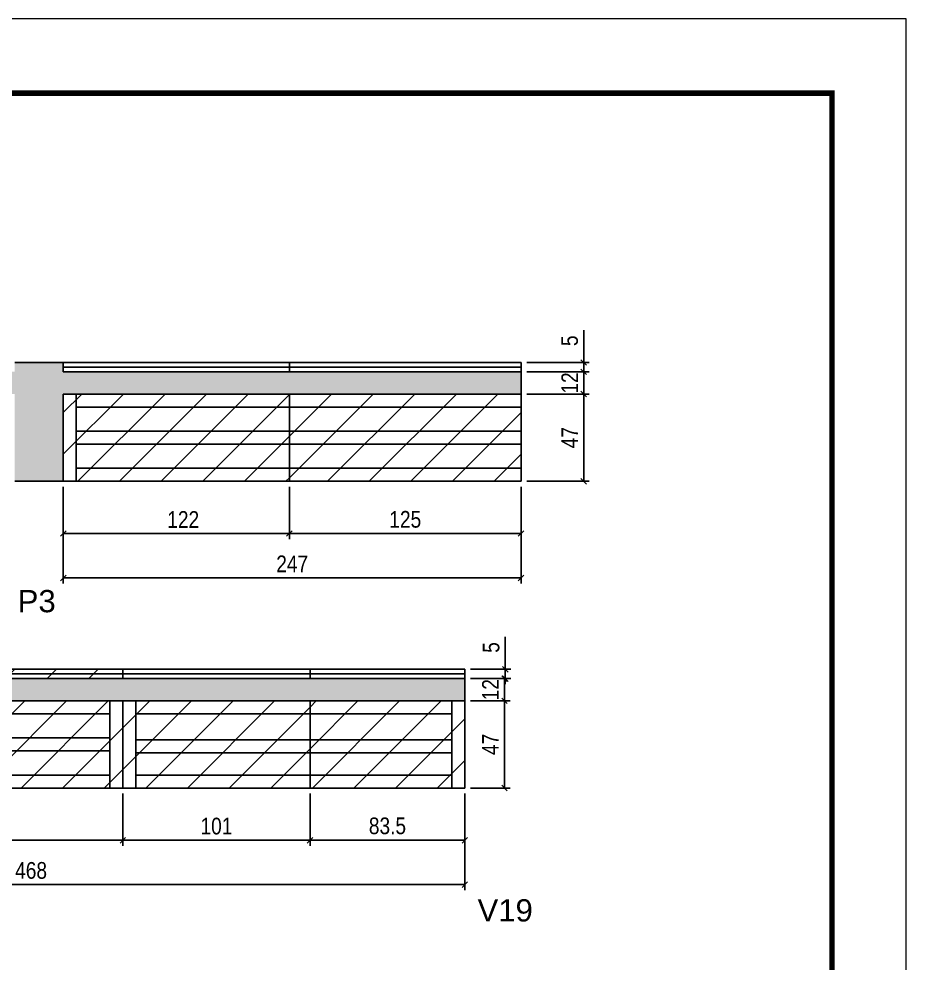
# Model space of a CAD drawing. Extents: x -10448 to -1189, y -11772 to 17235.
# Drawn here: x -7843 to -7365, y 15187 to 15696 of the extents above; entities that cross this region are included whole.
import ezdxf

# ---------------------------------------------------------------- set-up
doc = ezdxf.new("R2010")
doc.units = 0
doc.linetypes.add('DASHED', pattern=[0.75, 0.5, -0.25])
for name, color, linetype in [('5', 5, 'Continuous'), ('COTA', 241, 'Continuous'), ('Painéis', 200, 'Continuous'), ('Reaproveitamento', 251, 'Continuous'), ('SARR_2.2x7', 40, 'Continuous'), ('SARR_EDITAR', 141, 'Continuous')]:
    doc.layers.add(name, color=color, linetype=linetype)
doc.layers.add('Folhas', color=255, linetype='Continuous', lineweight=9)
doc.layers.add('SARRAFO DE PRESSAO', color=251, linetype='DASHED', lineweight=9)
doc.styles.add('COTA TECNICA-50', font='techl___.ttf', dxfattribs={"height": 9})
doc.styles.get("Standard").update_dxf_attribs({"font": 'arial.ttf'})
doc.dimstyles.new('COTA PAINEL-50', dxfattribs={"dimtxt": 9, "dimasz": 3, "dimexe": 3, "dimexo": 3, "dimgap": 3, "dimtad": 1, "dimdec": 1, "dimzin": 12, "dimdsep": 46, "dimtxsty": 'COTA TECNICA-50', "dimblk1": 'OBLIQUE', "dimblk2": 'OBLIQUE', "dimsah": 1, "dimcen": 0.9, "dimclrd": 4, "dimclre": 4, "dimclrt": 240, "dimadec": 1, "dimazin": 3, "dimtfac": 1, "dimtdec": 1, "dimtmove": 0, "dimatfit": 3, "dimfxl": 1, "dimtolj": 1, "dimtzin": 12, "dimarcsym": 0})
pattern_1 = [(45, (-139455.783, -9287.877), (-11.2253202, 11.2253202), [])]
pattern_2 = [(50, (-139455.7827, -9287.8767), (5.46554007, -0.47817257), [0.5715, -6.2865]), (355, (-139455.7827, -9287.8767), (-1.05730264, 5.73170536), [0.4572, -5.02921753]), (100.4514447, (-139455.327, -9287.9165), (4.40823741, 5.25353256), [0.48570026, -5.34270734]), (46.1842, (-139455.783, -9286.3527), (8.13237123, -1.26126984), [0.85725, -9.42975]), (96.6355576, (-139455.105, -9286.458), (7.122124, 7.42278374), [0.7285507, -8.01406824]), (351.184151, (-139455.783, -9286.353), (7.122124, 7.42278374), [0.685799, -7.54379196]), (21, (-139455.0207, -9286.7337), (4.54843174, -3.06795595), [0.5715, -6.2865]), (326, (-139455.0207, -9286.7337), (1.85406085, 5.52563898), [0.4572, -5.0292]), (71.451445, (-139454.6417, -9286.9893), (6.40249258, 2.45768307), [0.48570026, -5.34269813]), (37.5, (-139455.7827, -9287.8767), (0.092658098, 2.536651166), [0, -4.96824, 0, -5.1054, 0, -5.04825]), (7.5, (-139455.7827, -9287.8767), (2.004589875, 3.005417245), [0, -2.91084, 0, -4.85394, 0, -1.92405]), (327.5, (-139457.482, -9287.8767), (4.067717855, -0.17186232), [0, -1.905, 0, -5.9436, 0, -7.8867]), (317.5, (-139458.244, -9287.8767), (4.44387544, 0.76279473), [0, -2.4765, 0, -3.94716, 0, -5.6007])]

# ---------------------------------------------------------------- blocks, each defined once
blk = doc.blocks.new('9999999999')
at = {"layer": 'Folhas'}
blk.add_lwpolyline([(98138.98, 34190.21), (99623.98, 34190.21), (99623.98, 35240.21), (98138.98, 35240.21)], close=True, dxfattribs=at)
at = {"layer": 'Folhas', "color": 30, "const_width": 3}
blk.add_lwpolyline([(98213.98, 34230.21), (99583.98, 34230.21), (99583.98, 35200.21), (98213.98, 35200.21)], close=True, dxfattribs=at)
blk = doc.blocks.new('_Oblique')
at = {"color": 0, "linetype": 'ByBlock', "lineweight": -2}
blk.add_line((-0.5, -0.5), (0.5, 0.5), dxfattribs=at)
blk = doc.blocks.new('*D18')
at = {"layer": 'COTA', "color": 4, "linetype": 'ByBlock', "lineweight": -2, "transparency": 16777216}
for p, q in [((-7697.49, 15443.37), (-7697.49, 15415.2)), ((-7572.49, 15443.37), (-7572.49, 15415.2)), ((-7697.49, 15418.2), (-7572.49, 15418.2))]:
    blk.add_line(p, q, dxfattribs=at)
at = {"layer": 'Defpoints', "color": 0, "linetype": 'ByBlock', "transparency": 16777216}
for p in [(-7697.49, 15446.37), (-7572.49, 15446.37), (-7572.49, 15418.2)]:
    blk.add_point(p, dxfattribs=at)
at = {"layer": 'COTA', "color": 4, "linetype": 'ByBlock', "lineweight": -2, "transparency": 16777216, "xscale": 3, "yscale": 3, "zscale": 3, "rotation": 180}
blk.add_blockref('_Oblique', (-7697.49, 15418.2), dxfattribs=at)
at = {"layer": 'COTA', "color": 4, "linetype": 'ByBlock', "lineweight": -2, "transparency": 16777216, "xscale": 3, "yscale": 3, "zscale": 3}
blk.add_blockref('_Oblique', (-7572.49, 15418.2), dxfattribs=at)
at = {"layer": 'COTA', "color": 240, "linetype": 'ByBlock', "transparency": 16777216, "insert": (-7634.99, 15425.79), "char_height": 9, "attachment_point": 5, "style": 'COTA TECNICA-50'}
blk.add_mtext('\\A1;125', dxfattribs=at)
blk = doc.blocks.new('*D19')
at = {"layer": 'COTA', "color": 4, "linetype": 'ByBlock', "lineweight": -2, "transparency": 16777216}
for p, q in [((-7819.49, 15443.37), (-7819.49, 15415.2)), ((-7697.49, 15443.37), (-7697.49, 15415.2)), ((-7697.49, 15418.2), (-7819.49, 15418.2))]:
    blk.add_line(p, q, dxfattribs=at)
at = {"layer": 'Defpoints', "color": 0, "linetype": 'ByBlock', "transparency": 16777216}
for p in [(-7819.49, 15446.37), (-7697.49, 15446.37), (-7819.49, 15418.2)]:
    blk.add_point(p, dxfattribs=at)
at = {"layer": 'COTA', "color": 4, "linetype": 'ByBlock', "lineweight": -2, "transparency": 16777216, "xscale": 3, "yscale": 3, "zscale": 3, "rotation": 180}
blk.add_blockref('_Oblique', (-7819.49, 15418.2), dxfattribs=at)
at = {"layer": 'COTA', "color": 4, "linetype": 'ByBlock', "lineweight": -2, "transparency": 16777216, "xscale": 3, "yscale": 3, "zscale": 3}
blk.add_blockref('_Oblique', (-7697.49, 15418.2), dxfattribs=at)
at = {"layer": 'COTA', "color": 240, "linetype": 'ByBlock', "transparency": 16777216, "insert": (-7754.78, 15425.75), "char_height": 9, "attachment_point": 5, "style": 'COTA TECNICA-50'}
blk.add_mtext('\\A1;122', dxfattribs=at)
blk = doc.blocks.new('*D50')
at = {"layer": 'COTA', "color": 4, "linetype": 'ByBlock', "lineweight": -2, "transparency": 16777216}
for p, q in [((-7819.49, 15443.37), (-7819.49, 15391.27)), ((-7572.49, 15443.37), (-7572.49, 15391.27)), ((-7819.49, 15394.27), (-7572.49, 15394.27))]:
    blk.add_line(p, q, dxfattribs=at)
at = {"layer": 'Defpoints', "color": 0, "linetype": 'ByBlock', "transparency": 16777216}
for p in [(-7819.49, 15446.37), (-7572.49, 15446.37), (-7572.49, 15394.27)]:
    blk.add_point(p, dxfattribs=at)
at = {"layer": 'COTA', "color": 4, "linetype": 'ByBlock', "lineweight": -2, "transparency": 16777216, "xscale": 3, "yscale": 3, "zscale": 3, "rotation": 180}
blk.add_blockref('_Oblique', (-7819.49, 15394.27), dxfattribs=at)
at = {"layer": 'COTA', "color": 4, "linetype": 'ByBlock', "lineweight": -2, "transparency": 16777216, "xscale": 3, "yscale": 3, "zscale": 3}
blk.add_blockref('_Oblique', (-7572.49, 15394.27), dxfattribs=at)
at = {"layer": 'COTA', "color": 240, "linetype": 'ByBlock', "transparency": 16777216, "insert": (-7695.99, 15401.84), "char_height": 9, "attachment_point": 5, "style": 'COTA TECNICA-50'}
blk.add_mtext('\\A1;247', dxfattribs=at)
blk = doc.blocks.new('*D22')
at = {"layer": 'COTA', "color": 4, "linetype": 'ByBlock', "lineweight": -2, "transparency": 16777216}
for p, q in [((-7948.85, 15277.99), (-7948.85, 15249.81)), ((-7787.35, 15277.99), (-7787.35, 15249.81)), ((-7948.85, 15252.81), (-7787.35, 15252.81))]:
    blk.add_line(p, q, dxfattribs=at)
at = {"layer": 'Defpoints', "color": 0, "linetype": 'ByBlock', "transparency": 16777216}
for p in [(-7948.85, 15280.99), (-7787.35, 15280.99), (-7787.35, 15252.81)]:
    blk.add_point(p, dxfattribs=at)
at = {"layer": 'COTA', "color": 4, "linetype": 'ByBlock', "lineweight": -2, "transparency": 16777216, "xscale": 3, "yscale": 3, "zscale": 3, "rotation": 180}
blk.add_blockref('_Oblique', (-7948.85, 15252.81), dxfattribs=at)
at = {"layer": 'COTA', "color": 4, "linetype": 'ByBlock', "lineweight": -2, "transparency": 16777216, "xscale": 3, "yscale": 3, "zscale": 3}
blk.add_blockref('_Oblique', (-7787.35, 15252.81), dxfattribs=at)
at = {"layer": 'COTA', "color": 240, "linetype": 'ByBlock', "transparency": 16777216, "insert": (-7868.1, 15260.41), "char_height": 9, "attachment_point": 5, "style": 'COTA TECNICA-50'}
blk.add_mtext('\\A1;161.5', dxfattribs=at)
blk = doc.blocks.new('*D52')
at = {"layer": 'COTA', "color": 4, "linetype": 'ByBlock', "lineweight": -2, "transparency": 16777216}
for p, q in [((-8070.85, 15277.99), (-8070.85, 15225.89)), ((-7602.85, 15277.99), (-7602.85, 15225.89)), ((-8070.85, 15228.89), (-7602.85, 15228.89))]:
    blk.add_line(p, q, dxfattribs=at)
at = {"layer": 'Defpoints', "color": 0, "linetype": 'ByBlock', "transparency": 16777216}
for p in [(-8070.85, 15280.99), (-7602.85, 15280.99), (-7602.85, 15228.89)]:
    blk.add_point(p, dxfattribs=at)
at = {"layer": 'COTA', "color": 4, "linetype": 'ByBlock', "lineweight": -2, "transparency": 16777216, "xscale": 3, "yscale": 3, "zscale": 3, "rotation": 180}
blk.add_blockref('_Oblique', (-8070.85, 15228.89), dxfattribs=at)
at = {"layer": 'COTA', "color": 4, "linetype": 'ByBlock', "lineweight": -2, "transparency": 16777216, "xscale": 3, "yscale": 3, "zscale": 3}
blk.add_blockref('_Oblique', (-7602.85, 15228.89), dxfattribs=at)
at = {"layer": 'COTA', "color": 240, "linetype": 'ByBlock', "transparency": 16777216, "insert": (-7836.85, 15236.5), "char_height": 9, "attachment_point": 5, "style": 'COTA TECNICA-50'}
blk.add_mtext('\\A1;468', dxfattribs=at)
blk = doc.blocks.new('*D27')
at = {"layer": 'COTA', "color": 4, "linetype": 'ByBlock', "lineweight": -2, "transparency": 16777216}
for p, q in [((-7686.35, 15277.99), (-7686.35, 15249.81)), ((-7602.85, 15277.99), (-7602.85, 15249.81)), ((-7686.35, 15252.81), (-7602.85, 15252.81))]:
    blk.add_line(p, q, dxfattribs=at)
at = {"layer": 'Defpoints', "color": 0, "linetype": 'ByBlock', "transparency": 16777216}
for p in [(-7686.35, 15280.99), (-7602.85, 15280.99), (-7602.85, 15252.81)]:
    blk.add_point(p, dxfattribs=at)
at = {"layer": 'COTA', "color": 4, "linetype": 'ByBlock', "lineweight": -2, "transparency": 16777216, "xscale": 3, "yscale": 3, "zscale": 3, "rotation": 180}
blk.add_blockref('_Oblique', (-7686.35, 15252.81), dxfattribs=at)
at = {"layer": 'COTA', "color": 4, "linetype": 'ByBlock', "lineweight": -2, "transparency": 16777216, "xscale": 3, "yscale": 3, "zscale": 3}
blk.add_blockref('_Oblique', (-7602.85, 15252.81), dxfattribs=at)
at = {"layer": 'COTA', "color": 240, "linetype": 'ByBlock', "transparency": 16777216, "insert": (-7644.6, 15260.53), "char_height": 9, "attachment_point": 5, "style": 'COTA TECNICA-50'}
blk.add_mtext('\\A1;83.5', dxfattribs=at)
blk = doc.blocks.new('*D28')
at = {"layer": 'COTA', "color": 4, "linetype": 'ByBlock', "lineweight": -2, "transparency": 16777216}
for p, q in [((-7787.35, 15277.99), (-7787.35, 15249.81)), ((-7686.35, 15277.99), (-7686.35, 15249.81)), ((-7686.35, 15252.81), (-7787.35, 15252.81))]:
    blk.add_line(p, q, dxfattribs=at)
at = {"layer": 'Defpoints', "color": 0, "linetype": 'ByBlock', "transparency": 16777216}
for p in [(-7787.35, 15280.99), (-7686.35, 15280.99), (-7787.35, 15252.81)]:
    blk.add_point(p, dxfattribs=at)
at = {"layer": 'COTA', "color": 4, "linetype": 'ByBlock', "lineweight": -2, "transparency": 16777216, "xscale": 3, "yscale": 3, "zscale": 3, "rotation": 180}
blk.add_blockref('_Oblique', (-7787.35, 15252.81), dxfattribs=at)
at = {"layer": 'COTA', "color": 4, "linetype": 'ByBlock', "lineweight": -2, "transparency": 16777216, "xscale": 3, "yscale": 3, "zscale": 3}
blk.add_blockref('_Oblique', (-7686.35, 15252.81), dxfattribs=at)
at = {"layer": 'COTA', "color": 240, "linetype": 'ByBlock', "transparency": 16777216, "insert": (-7736.85, 15260.41), "char_height": 9, "attachment_point": 5, "style": 'COTA TECNICA-50'}
blk.add_mtext('\\A1;101', dxfattribs=at)
blk = doc.blocks.new('*D53')
at = {"layer": 'COTA', "color": 4, "linetype": 'ByBlock', "lineweight": -2, "transparency": 16777216}
for p, q in [((-7599.85, 15327.99), (-7578.46, 15327.99)), ((-7581.46, 15327.99), (-7581.46, 15280.99)), ((-7599.85, 15280.99), (-7578.46, 15280.99))]:
    blk.add_line(p, q, dxfattribs=at)
at = {"layer": 'Defpoints', "color": 0, "linetype": 'ByBlock', "transparency": 16777216}
for p in [(-7602.85, 15327.99), (-7602.85, 15280.99), (-7581.46, 15280.99)]:
    blk.add_point(p, dxfattribs=at)
at = {"layer": 'COTA', "color": 4, "linetype": 'ByBlock', "lineweight": -2, "transparency": 16777216, "xscale": 3, "yscale": 3, "zscale": 3}
for p, rotation in [((-7581.46, 15327.99), 90), ((-7581.46, 15280.99), 270)]:
    blk.add_blockref('_Oblique', p, dxfattribs=dict(at, rotation=rotation))
at = {"layer": 'COTA', "color": 240, "linetype": 'ByBlock', "transparency": 16777216, "insert": (-7589.03, 15304.49), "char_height": 9, "attachment_point": 5, "rotation": 90, "style": 'COTA TECNICA-50'}
blk.add_mtext('\\A1;47', dxfattribs=at)
blk = doc.blocks.new('*D54')
at = {"layer": 'COTA', "color": 4, "linetype": 'ByBlock', "lineweight": -2, "transparency": 16777216}
for p, q in [((-7569.49, 15493.37), (-7535.69, 15493.37)), ((-7538.69, 15493.37), (-7538.69, 15446.37)), ((-7569.49, 15446.37), (-7535.69, 15446.37))]:
    blk.add_line(p, q, dxfattribs=at)
at = {"layer": 'Defpoints', "color": 0, "linetype": 'ByBlock', "transparency": 16777216}
for p in [(-7572.49, 15493.37), (-7572.49, 15446.37), (-7538.69, 15446.37)]:
    blk.add_point(p, dxfattribs=at)
at = {"layer": 'COTA', "color": 4, "linetype": 'ByBlock', "lineweight": -2, "transparency": 16777216, "xscale": 3, "yscale": 3, "zscale": 3}
for p, rotation in [((-7538.69, 15493.37), 90), ((-7538.69, 15446.37), 270)]:
    blk.add_blockref('_Oblique', p, dxfattribs=dict(at, rotation=rotation))
at = {"layer": 'COTA', "color": 240, "linetype": 'ByBlock', "transparency": 16777216, "insert": (-7546.26, 15469.87), "char_height": 9, "attachment_point": 5, "rotation": 90, "style": 'COTA TECNICA-50'}
blk.add_mtext('\\A1;47', dxfattribs=at)
blk = doc.blocks.new('*D44')
at = {"layer": 'COTA', "color": 4, "linetype": 'ByBlock', "lineweight": -2, "transparency": 16777216}
for p, q in [((-7569.49, 15505.37), (-7535.69, 15505.37)), ((-7538.69, 15493.37), (-7538.69, 15505.37)), ((-7569.49, 15493.37), (-7535.69, 15493.37))]:
    blk.add_line(p, q, dxfattribs=at)
at = {"layer": 'Defpoints', "color": 0, "linetype": 'ByBlock', "transparency": 16777216}
for p in [(-7572.49, 15505.37), (-7538.69, 15505.37), (-7572.49, 15493.37)]:
    blk.add_point(p, dxfattribs=at)
at = {"layer": 'COTA', "color": 4, "linetype": 'ByBlock', "lineweight": -2, "transparency": 16777216, "xscale": 3, "yscale": 3, "zscale": 3}
for p, rotation in [((-7538.69, 15505.37), 90), ((-7538.69, 15493.37), 270)]:
    blk.add_blockref('_Oblique', p, dxfattribs=dict(at, rotation=rotation))
at = {"layer": 'COTA', "color": 240, "linetype": 'ByBlock', "transparency": 16777216, "insert": (-7546.25, 15499.37), "char_height": 9, "attachment_point": 5, "rotation": 90, "style": 'COTA TECNICA-50'}
blk.add_mtext('\\A1;12', dxfattribs=at)
blk = doc.blocks.new('*D45')
at = {"layer": 'COTA', "color": 4, "linetype": 'ByBlock', "lineweight": -2, "transparency": 16777216}
for p, q in [((-7538.69, 15510.37), (-7538.69, 15527.86)), ((-7569.49, 15510.37), (-7535.69, 15510.37)), ((-7538.69, 15505.37), (-7538.69, 15510.37)), ((-7569.49, 15505.37), (-7535.69, 15505.37)), ((-7538.69, 15505.37), (-7538.69, 15502.37))]:
    blk.add_line(p, q, dxfattribs=at)
at = {"layer": 'Defpoints', "color": 0, "linetype": 'ByBlock', "transparency": 16777216}
for p in [(-7572.49, 15510.37), (-7538.69, 15510.37), (-7572.49, 15505.37)]:
    blk.add_point(p, dxfattribs=at)
at = {"layer": 'COTA', "color": 4, "linetype": 'ByBlock', "lineweight": -2, "transparency": 16777216, "xscale": 3, "yscale": 3, "zscale": 3}
for p, rotation in [((-7538.69, 15510.37), 270), ((-7538.69, 15505.37), 90)]:
    blk.add_blockref('_Oblique', p, dxfattribs=dict(at, rotation=rotation))
at = {"layer": 'COTA', "color": 240, "linetype": 'ByBlock', "transparency": 16777216, "insert": (-7546.29, 15522.12), "char_height": 9, "attachment_point": 5, "rotation": 90, "style": 'COTA TECNICA-50'}
blk.add_mtext('\\A1;5', dxfattribs=at)
blk = doc.blocks.new('*D46')
at = {"layer": 'COTA', "color": 4, "linetype": 'ByBlock', "lineweight": -2, "transparency": 16777216}
for p, q in [((-7581.05, 15344.99), (-7581.05, 15362.48)), ((-7599.85, 15344.99), (-7578.05, 15344.99)), ((-7581.05, 15339.99), (-7581.05, 15344.99)), ((-7599.85, 15339.99), (-7578.05, 15339.99)), ((-7581.05, 15339.99), (-7581.05, 15336.99))]:
    blk.add_line(p, q, dxfattribs=at)
at = {"layer": 'Defpoints', "color": 0, "linetype": 'ByBlock', "transparency": 16777216}
for p in [(-7602.85, 15344.99), (-7581.05, 15344.99), (-7602.85, 15339.99)]:
    blk.add_point(p, dxfattribs=at)
at = {"layer": 'COTA', "color": 4, "linetype": 'ByBlock', "lineweight": -2, "transparency": 16777216, "xscale": 3, "yscale": 3, "zscale": 3}
for p, rotation in [((-7581.05, 15344.99), 270), ((-7581.05, 15339.99), 90)]:
    blk.add_blockref('_Oblique', p, dxfattribs=dict(at, rotation=rotation))
at = {"layer": 'COTA', "color": 240, "linetype": 'ByBlock', "transparency": 16777216, "insert": (-7588.65, 15356.74), "char_height": 9, "attachment_point": 5, "rotation": 90, "style": 'COTA TECNICA-50'}
blk.add_mtext('\\A1;5', dxfattribs=at)
blk = doc.blocks.new('*D47')
at = {"layer": 'COTA', "color": 4, "linetype": 'ByBlock', "lineweight": -2, "transparency": 16777216}
for p, q in [((-7599.85, 15339.99), (-7578.46, 15339.99)), ((-7581.46, 15327.99), (-7581.46, 15339.99)), ((-7599.85, 15327.99), (-7578.46, 15327.99))]:
    blk.add_line(p, q, dxfattribs=at)
at = {"layer": 'Defpoints', "color": 0, "linetype": 'ByBlock', "transparency": 16777216}
for p in [(-7602.85, 15339.99), (-7581.46, 15339.99), (-7602.85, 15327.99)]:
    blk.add_point(p, dxfattribs=at)
at = {"layer": 'COTA', "color": 4, "linetype": 'ByBlock', "lineweight": -2, "transparency": 16777216, "xscale": 3, "yscale": 3, "zscale": 3}
for p, rotation in [((-7581.46, 15339.99), 90), ((-7581.46, 15327.99), 270)]:
    blk.add_blockref('_Oblique', p, dxfattribs=dict(at, rotation=rotation))
at = {"layer": 'COTA', "color": 240, "linetype": 'ByBlock', "transparency": 16777216, "insert": (-7589.02, 15333.99), "char_height": 9, "attachment_point": 5, "rotation": 90, "style": 'COTA TECNICA-50'}
blk.add_mtext('\\A1;12', dxfattribs=at)

msp = doc.modelspace()

# ---------------------------------------------------------------- hatches: boundary and pattern name
at = {"layer": 'COTA', "linetype": 'ByBlock'}
h = msp.add_hatch(dxfattribs=at)
h.set_pattern_fill('AR-CONC', color=256, scale=0.03)
h.set_pattern_definition(pattern_2)
h.paths.add_polyline_path([(-7845.69, 15446.37), (-7819.49, 15446.37), (-7819.49, 15493.37), (-7572.49, 15493.37), (-7572.49, 15505.37), (-7819.49, 15505.37), (-7819.49, 15510.37), (-7845.69, 15510.37), (-7845.69, 15505.37), (-8313.69, 15505.37), (-8313.69, 15493.37), (-7845.69, 15493.37)])
h = msp.add_hatch(dxfattribs=at)
h.set_pattern_fill('AR-CONC', color=256, scale=0.03)
h.set_pattern_definition(pattern_2)
h.paths.add_polyline_path([(-8092.69, 15280.99), (-8070.85, 15280.99), (-8070.85, 15327.99), (-7787.35, 15327.99), (-7602.85, 15327.99), (-7602.85, 15339.99), (-7787.35, 15339.99), (-8070.85, 15339.99), (-8070.85, 15344.99), (-8092.69, 15344.99), (-8092.69, 15339.99), (-8313.69, 15339.99), (-8313.69, 15327.99), (-8092.69, 15327.99)])
at = {"layer": 'Reaproveitamento', "linetype": 'ByBlock'}
h = msp.add_hatch(dxfattribs=at)
h.set_pattern_fill('ANSI31', color=256, scale=5)
h.set_pattern_definition(pattern_1)
h.paths.add_polyline_path([(-7819.49, 15493.37), (-7819.49, 15446.37), (-7697.49, 15446.37), (-7697.49, 15493.37)])
h = msp.add_hatch(dxfattribs=at)
h.set_pattern_fill('ANSI31', color=256, scale=5)
h.set_pattern_definition(pattern_1)
h.paths.add_polyline_path([(-7572.49, 15446.37), (-7572.49, 15493.37), (-7697.49, 15493.37), (-7697.49, 15446.37)])
h = msp.add_hatch(dxfattribs=at)
h.set_pattern_fill('ANSI31', color=256, scale=5)
h.set_pattern_definition(pattern_1)
h.paths.add_polyline_path([(-7787.35, 15339.99), (-7787.35, 15344.99), (-7948.85, 15344.99), (-7948.85, 15339.99)])
h = msp.add_hatch(dxfattribs=at)
h.set_pattern_fill('ANSI31', color=256, scale=5)
h.set_pattern_definition(pattern_1)
h.paths.add_polyline_path([(-7948.85, 15280.99), (-7787.35, 15280.99), (-7787.35, 15327.99), (-7948.85, 15327.99)])
h = msp.add_hatch(dxfattribs=at)
h.set_pattern_fill('ANSI31', color=256, scale=5)
h.set_pattern_definition(pattern_1)
h.paths.add_polyline_path([(-7686.35, 15280.99), (-7686.35, 15327.99), (-7787.35, 15327.99), (-7787.35, 15280.99)])
h = msp.add_hatch(dxfattribs=at)
h.set_pattern_fill('ANSI31', color=256, scale=5)
h.set_pattern_definition(pattern_1)
h.paths.add_polyline_path([(-7686.35, 15327.99), (-7686.35, 15280.99), (-7602.85, 15280.99), (-7602.85, 15327.99)])

# ---------------------------------------------------------------- linework, layer by layer
at = {"layer": 'COTA', "linetype": 'ByBlock'}
for p, q in [((-7845.69, 15510.37), (-7819.49, 15510.37)), ((-7572.49, 15505.37), (-7572.49, 15493.37)), ((-7845.69, 15446.37), (-7819.49, 15446.37)), ((-7602.85, 15327.99), (-7602.85, 15339.99))]:
    msp.add_line(p, q, dxfattribs=at)
at = {"layer": 'Painéis', "linetype": 'Continuous'}
for p, q in [((-7819.49, 15505.37), (-7819.49, 15510.37)), ((-7697.49, 15505.37), (-7697.49, 15510.37)), ((-7572.49, 15505.37), (-7572.49, 15510.37)), ((-7819.49, 15493.37), (-7819.49, 15446.37)), ((-7697.49, 15493.37), (-7697.49, 15446.37)), ((-7572.49, 15493.37), (-7572.49, 15446.37)), ((-7787.35, 15339.99), (-7787.35, 15344.99)), ((-7787.35, 15339.99), (-7787.35, 15344.99)), ((-7686.35, 15339.99), (-7686.35, 15344.99)), ((-7602.85, 15339.99), (-7602.85, 15344.99)), ((-7787.35, 15327.99), (-7787.35, 15280.99)), ((-7787.35, 15327.99), (-7787.35, 15280.99)), ((-7686.35, 15327.99), (-7686.35, 15280.99)), ((-7602.85, 15327.99), (-7602.85, 15280.99))]:
    msp.add_line(p, q, dxfattribs=at)
for points in [[(-7572.49, 15510.37), (-7819.49, 15510.37)], [(-7572.49, 15505.37), (-7819.49, 15505.37)], [(-7572.49, 15493.37), (-7819.49, 15493.37)], [(-7819.49, 15446.37), (-7572.49, 15446.37)], [(-7787.35, 15344.99), (-8070.85, 15344.99)], [(-7602.85, 15344.99), (-7787.35, 15344.99)], [(-7787.35, 15339.99), (-8070.85, 15339.99)], [(-7602.85, 15339.99), (-7787.35, 15339.99)], [(-7787.35, 15327.99), (-8070.85, 15327.99)], [(-7602.85, 15327.99), (-7787.35, 15327.99)], [(-8070.85, 15280.99), (-7787.35, 15280.99)], [(-7787.35, 15280.99), (-7602.85, 15280.99)]]:
    msp.add_lwpolyline(points, dxfattribs=at)
at = {"layer": 'SARR_2.2x7', "linetype": 'Continuous'}
for p, q in [((-7812.49, 15493.37), (-7812.49, 15446.37)), ((-7697.49, 15486.37), (-7572.49, 15486.37)), ((-7812.49, 15473.37), (-7697.49, 15473.37)), ((-7697.49, 15473.37), (-7572.49, 15473.37)), ((-7812.49, 15466.37), (-7697.49, 15466.37)), ((-7697.49, 15466.37), (-7572.49, 15466.37)), ((-7697.49, 15453.37), (-7572.49, 15453.37)), ((-7794.35, 15327.99), (-7794.35, 15280.99)), ((-7780.35, 15327.99), (-7780.35, 15280.99)), ((-7609.85, 15327.99), (-7609.85, 15280.99)), ((-7948.85, 15320.99), (-7794.35, 15320.99)), ((-7686.35, 15320.99), (-7609.85, 15320.99)), ((-7948.85, 15307.99), (-7794.35, 15307.99)), ((-7686.35, 15306.99), (-7609.85, 15306.99)), ((-7948.85, 15300.99), (-7794.35, 15300.99)), ((-7686.35, 15299.99), (-7609.85, 15299.99)), ((-7948.85, 15287.99), (-7794.35, 15287.99)), ((-7686.35, 15287.99), (-7609.85, 15287.99))]:
    msp.add_line(p, q, dxfattribs=at)
for points in [[(-7697.49, 15486.37), (-7812.49, 15486.37)], [(-7812.49, 15453.37), (-7697.49, 15453.37)], [(-7686.35, 15320.99), (-7780.35, 15320.99)], [(-7686.35, 15306.99), (-7780.35, 15306.99)], [(-7780.35, 15299.99), (-7686.35, 15299.99)], [(-7780.35, 15287.99), (-7686.35, 15287.99)]]:
    msp.add_lwpolyline(points, dxfattribs=at)
at = {"layer": 'SARR_EDITAR', "linetype": 'Continuous'}
for points in [[(-7572.49, 15507.87), (-7819.49, 15507.87)], [(-7787.35, 15342.49), (-8070.85, 15342.49)], [(-7602.85, 15342.49), (-7787.35, 15342.49)]]:
    msp.add_lwpolyline(points, dxfattribs=at)

# ---------------------------------------------------------------- block references
at = {"layer": 'SARRAFO DE PRESSAO', "color": 6, "linetype": 'ByBlock'}
msp.add_blockref('9999999999', (-106988.76, -19544.55), dxfattribs=at)

# ---------------------------------------------------------------- texts
at = {"layer": '5', "linetype": 'Continuous'}
for s, p in [('P3', (-7844.06, 15375.75)), ('V19', (-7595.99, 15209.04))]:
    msp.add_text(s, height=12, rotation=0, dxfattribs=at).set_placement(p)

# ---------------------------------------------------------------- dimensions: what is measured, and where the dimension line sits
at = {"layer": 'COTA', "linetype": 'ByBlock'}
for base, p1, p2, picture, middle in [((-7538.69, 15510.37), (-7572.49, 15505.37), (-7572.49, 15510.37), '*D45', (-7546.29, 15522.12)), ((-7538.69, 15446.37), (-7572.49, 15493.37), (-7572.49, 15446.37), '*D54', (-7546.26, 15469.87)), ((-7581.05, 15344.99), (-7602.85, 15339.99), (-7602.85, 15344.99), '*D46', (-7588.65, 15356.74)), ((-7581.46, 15280.99), (-7602.85, 15327.99), (-7602.85, 15280.99), '*D53', (-7589.03, 15304.49))]:
    dim = msp.add_linear_dim(base=base, p1=p1, p2=p2, angle=90, dimstyle='COTA PAINEL-50', dxfattribs=at)
    dim.commit()
    dim.dimension.update_dxf_attribs({"geometry": picture, "text_midpoint": middle})
for base, p1, p2, picture, middle in [((-7538.69, 15505.37), (-7572.49, 15493.37), (-7572.49, 15505.37), '*D44', (-7538.69, 15499.37)), ((-7581.46, 15339.99), (-7602.85, 15327.99), (-7602.85, 15339.99), '*D47', (-7581.46, 15333.99))]:
    dim = msp.add_linear_dim(base=base, p1=p1, p2=p2, angle=90, dimstyle='COTA PAINEL-50', dxfattribs=at)
    dim.commit()
    dim.dimension.update_dxf_attribs({"geometry": picture, "text_midpoint": middle, "dimtype": 160})
for base, p1, p2, picture, middle in [((-7819.49, 15418.2), (-7697.49, 15446.37), (-7819.49, 15446.37), '*D19', (-7754.78, 15418.2)), ((-7787.35, 15252.81), (-7686.35, 15280.99), (-7787.35, 15280.99), '*D28', (-7736.85, 15252.81))]:
    dim = msp.add_linear_dim(base=base, p1=p1, p2=p2, dimstyle='COTA PAINEL-50', override={"dimarcsym": 1}, dxfattribs=at)
    dim.commit()
    dim.dimension.update_dxf_attribs({"geometry": picture, "text_midpoint": middle, "dimtype": 160})
for base, p1, p2, picture, middle in [((-7572.49, 15394.27), (-7819.49, 15446.37), (-7572.49, 15446.37), '*D50', (-7695.99, 15401.84)), ((-7572.49, 15418.2), (-7697.49, 15446.37), (-7572.49, 15446.37), '*D18', (-7634.99, 15425.79)), ((-7602.85, 15228.89), (-8070.85, 15280.99), (-7602.85, 15280.99), '*D52', (-7836.85, 15236.5)), ((-7787.35, 15252.81), (-7948.85, 15280.99), (-7787.35, 15280.99), '*D22', (-7868.1, 15260.41)), ((-7602.85, 15252.81), (-7686.35, 15280.99), (-7602.85, 15280.99), '*D27', (-7644.6, 15260.53))]:
    dim = msp.add_linear_dim(base=base, p1=p1, p2=p2, dimstyle='COTA PAINEL-50', override={"dimarcsym": 1}, dxfattribs=at)
    dim.commit()
    dim.dimension.update_dxf_attribs({"geometry": picture, "text_midpoint": middle})

doc.saveas('drawing.dxf')
